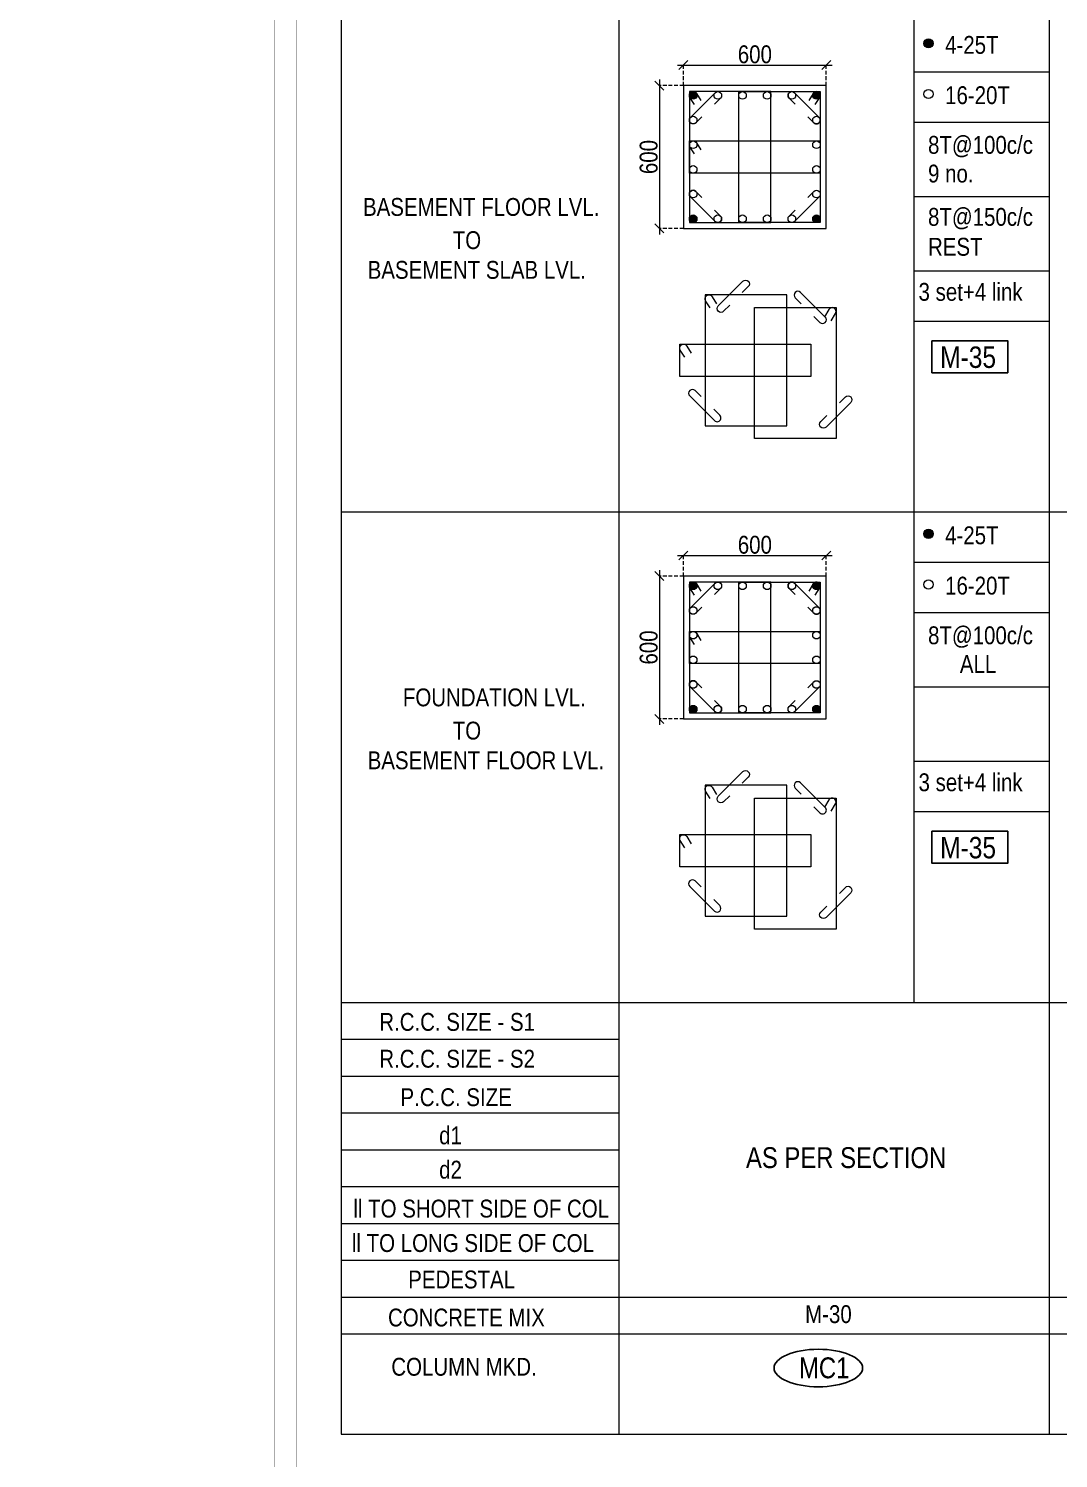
# Model space of a CAD drawing. Header units: millimetres. Extents: x 1112055 to 3390982, y -148532 to 766891.
# Drawn here: x 2082665 to 2099967, y 138977 to 162999 of the extents above; entities that cross this region are included whole.
import ezdxf
from ezdxf.enums import TextEntityAlignment as Align

# ---------------------------------------------------------------- set-up
doc = ezdxf.new("R2010")
doc.units = ezdxf.units.MM
doc.header["$PDMODE"] = 35
doc.header["$PDSIZE"] = -25
doc.linetypes.add('DASHED2', pattern=[0.375, 0.25, -0.125])
doc.linetypes.add('Hidden', pattern=[9.525, 6.35, -3.175])
for name, color, linetype, lineweight in [('B COL. SIZE DIM', 220, 'Continuous', 25), ('B COLSCH', 204, 'Continuous', 20), ('B COLUMN', 1, 'Hidden', 9), ('B STEEL', 34, 'Continuous', 15), ('B TITLE BLOCK', 250, 'Continuous', 0)]:
    doc.layers.add(name, color=color, linetype=linetype, lineweight=lineweight)
doc.layers.add('B TEXT', color=7, linetype='Continuous')
doc.layers.add('TEXT', color=7, linetype='Continuous')
doc.styles.add('dim inside', font='romans.shx', dxfattribs={"width": 0.8, "height": 125})
doc.styles.add('SWINC', font='swissc.ttf')
doc.dimstyles.new('dim inside', dxfattribs={"dimtxt": 125, "dimasz": 100, "dimexe": 0, "dimexo": 0, "dimgap": 10, "dimtad": 0, "dimdec": 0, "dimzin": 0, "dimdsep": 46, "dimtxsty": 'dim inside', "dimblk": 'SMALL', "dimcen": 0.09, "dimadec": 0, "dimazin": 0, "dimtfac": 1, "dimtdec": 0, "dimtofl": 0, "dimtmove": 0, "dimatfit": 3, "dimfxl": 1, "dimtolj": 1, "dimtzin": 0, "dimarcsym": 2})

# ---------------------------------------------------------------- blocks, each defined once
blk = doc.blocks.new('_Oblique')
at = {"color": 0, "linetype": 'ByBlock', "lineweight": -2}
blk.add_line((-0.5, -0.5), (0.5, 0.5), dxfattribs=at)
blk = doc.blocks.new('*D311')
at = {"layer": 'B COL. SIZE DIM', "color": 250, "lineweight": 9, "ltscale": 250, "transparency": 16777216}
blk.add_line((2093567, 154146), (2096167, 154146), dxfattribs=at)
at = {"layer": 'B COL. SIZE DIM', "color": 250, "linetype": 'DASHED2', "lineweight": 9, "ltscale": 250, "transparency": 16777216}
for p, q in [((2093667, 153801), (2093667, 154146)), ((2096067, 153801), (2096067, 154146))]:
    blk.add_line(p, q, dxfattribs=at)
at = {"layer": 'Defpoints', "color": 0, "ltscale": 250, "transparency": 16777216}
for p in [(2096067, 154146), (2093667, 153801), (2096067, 153801)]:
    blk.add_point(p, dxfattribs=at)
at = {"layer": 'B COL. SIZE DIM', "color": 250, "lineweight": 9, "ltscale": 250, "transparency": 16777216, "xscale": 150, "yscale": 150, "zscale": 150, "rotation": 180}
blk.add_blockref('_Oblique', (2093667, 154146), dxfattribs=at)
at = {"layer": 'B COL. SIZE DIM', "color": 250, "lineweight": 9, "ltscale": 250, "transparency": 16777216, "xscale": 150, "yscale": 150, "zscale": 150}
blk.add_blockref('_Oblique', (2096067, 154146), dxfattribs=at)
at = {"layer": 'B COL. SIZE DIM', "color": 6, "ltscale": 250, "transparency": 16777216, "insert": (2094867, 154325), "char_height": 300, "attachment_point": 5, "style": 'SWINC'}
blk.add_mtext('\\A1;600', dxfattribs=at)
blk = doc.blocks.new('*D312')
at = {"layer": 'B COL. SIZE DIM', "color": 250, "lineweight": 9, "ltscale": 250, "transparency": 16777216}
blk.add_line((2093263, 153901), (2093263, 151301), dxfattribs=at)
at = {"layer": 'B COL. SIZE DIM', "color": 250, "linetype": 'DASHED2', "lineweight": 9, "ltscale": 250, "transparency": 16777216}
for p, q in [((2093667, 153801), (2093263, 153801)), ((2093667, 151401), (2093263, 151401))]:
    blk.add_line(p, q, dxfattribs=at)
at = {"layer": 'Defpoints', "color": 0, "ltscale": 250, "transparency": 16777216}
for p in [(2093667, 153801), (2093263, 151401), (2093667, 151401)]:
    blk.add_point(p, dxfattribs=at)
at = {"layer": 'B COL. SIZE DIM', "color": 250, "lineweight": 9, "ltscale": 250, "transparency": 16777216, "xscale": 150, "yscale": 150, "zscale": 150}
for p, rotation in [((2093263, 153801), 90), ((2093263, 151401), 270)]:
    blk.add_blockref('_Oblique', p, dxfattribs=dict(at, rotation=rotation))
at = {"layer": 'B COL. SIZE DIM', "color": 6, "ltscale": 250, "transparency": 16777216, "insert": (2093084, 152601), "char_height": 300, "attachment_point": 5, "rotation": 90, "style": 'SWINC'}
blk.add_mtext('\\A1;600', dxfattribs=at)
blk = doc.blocks.new('*D313')
at = {"layer": 'B COL. SIZE DIM', "color": 250, "lineweight": 9, "ltscale": 250, "transparency": 16777216}
blk.add_line((2093567, 162386), (2096167, 162386), dxfattribs=at)
at = {"layer": 'B COL. SIZE DIM', "color": 250, "linetype": 'DASHED2', "lineweight": 9, "ltscale": 250, "transparency": 16777216}
for p, q in [((2093667, 162041), (2093667, 162386)), ((2096067, 162041), (2096067, 162386))]:
    blk.add_line(p, q, dxfattribs=at)
at = {"layer": 'Defpoints', "color": 0, "ltscale": 250, "transparency": 16777216}
for p in [(2096067, 162386), (2093667, 162041), (2096067, 162041)]:
    blk.add_point(p, dxfattribs=at)
at = {"layer": 'B COL. SIZE DIM', "color": 250, "lineweight": 9, "ltscale": 250, "transparency": 16777216, "xscale": 150, "yscale": 150, "zscale": 150, "rotation": 180}
blk.add_blockref('_Oblique', (2093667, 162386), dxfattribs=at)
at = {"layer": 'B COL. SIZE DIM', "color": 250, "lineweight": 9, "ltscale": 250, "transparency": 16777216, "xscale": 150, "yscale": 150, "zscale": 150}
blk.add_blockref('_Oblique', (2096067, 162386), dxfattribs=at)
at = {"layer": 'B COL. SIZE DIM', "color": 6, "ltscale": 250, "transparency": 16777216, "insert": (2094867, 162565), "char_height": 300, "attachment_point": 5, "style": 'SWINC'}
blk.add_mtext('\\A1;600', dxfattribs=at)
blk = doc.blocks.new('*D314')
at = {"layer": 'B COL. SIZE DIM', "color": 250, "lineweight": 9, "ltscale": 250, "transparency": 16777216}
blk.add_line((2093263, 162141), (2093263, 159541), dxfattribs=at)
at = {"layer": 'B COL. SIZE DIM', "color": 250, "linetype": 'DASHED2', "lineweight": 9, "ltscale": 250, "transparency": 16777216}
for p, q in [((2093667, 162041), (2093263, 162041)), ((2093667, 159641), (2093263, 159641))]:
    blk.add_line(p, q, dxfattribs=at)
at = {"layer": 'Defpoints', "color": 0, "ltscale": 250, "transparency": 16777216}
for p in [(2093667, 162041), (2093263, 159641), (2093667, 159641)]:
    blk.add_point(p, dxfattribs=at)
at = {"layer": 'B COL. SIZE DIM', "color": 250, "lineweight": 9, "ltscale": 250, "transparency": 16777216, "xscale": 150, "yscale": 150, "zscale": 150}
for p, rotation in [((2093263, 162041), 90), ((2093263, 159641), 270)]:
    blk.add_blockref('_Oblique', p, dxfattribs=dict(at, rotation=rotation))
at = {"layer": 'B COL. SIZE DIM', "color": 6, "ltscale": 250, "transparency": 16777216, "insert": (2093084, 160841), "char_height": 300, "attachment_point": 5, "rotation": 90, "style": 'SWINC'}
blk.add_mtext('\\A1;600', dxfattribs=at)

msp = doc.modelspace()

# ---------------------------------------------------------------- hatches: boundary and pattern name
at = {"layer": 'B STEEL', "lineweight": 9, "ltscale": 0.5}
h = msp.add_hatch(color=34, dxfattribs=at)
edge = h.paths.add_edge_path()
edge.add_arc((2097785, 162749.8), 76.8, 0, 360)
h = msp.add_hatch(color=34, dxfattribs=at)
edge = h.paths.add_edge_path()
edge.add_arc((2093830.6, 161876.6), 64, 0, 360)
h = msp.add_hatch(color=34, dxfattribs=at)
edge = h.paths.add_edge_path()
edge.add_arc((2095902.6, 161876.6), 64, 180, 540, ccw=False)
h = msp.add_hatch(color=34, dxfattribs=at)
edge = h.paths.add_edge_path()
edge.add_arc((2093830.6, 159804.6), 64, 0, 360, ccw=False)
h = msp.add_hatch(color=34, dxfattribs=at)
edge = h.paths.add_edge_path()
edge.add_arc((2095902.6, 159804.6), 64, -180, 180)
h = msp.add_hatch(color=34, dxfattribs=at)
edge = h.paths.add_edge_path()
edge.add_arc((2097785, 154509.9), 76.8, 0, 360)
h = msp.add_hatch(color=34, dxfattribs=at)
edge = h.paths.add_edge_path()
edge.add_arc((2093830.6, 153636.7), 64, 0, 360)
h = msp.add_hatch(color=34, dxfattribs=at)
edge = h.paths.add_edge_path()
edge.add_arc((2095902.6, 153636.7), 64, 180, 540, ccw=False)
h = msp.add_hatch(color=34, dxfattribs=at)
edge = h.paths.add_edge_path()
edge.add_arc((2093830.6, 151564.8), 64, 0, 360, ccw=False)
h = msp.add_hatch(color=34, dxfattribs=at)
edge = h.paths.add_edge_path()
edge.add_arc((2095902.6, 151564.8), 64, -180, 180)

# ---------------------------------------------------------------- linework, layer by layer
at = {"layer": 'B COLSCH', "color": 250, "lineweight": 0}
for p, q in [((2087919, 197396.5), (2087919, 139385.8)), ((2092579.5, 196077.4), (2092579.5, 139385.8)), ((2097538.7, 196077.4), (2097538.7, 146638.4)), ((2099813.1, 196077.4), (2099813.1, 139385.8)), ((2097538.7, 162273.1), (2099813.1, 162273.1)), ((2097538.7, 161428.1), (2099813.1, 161428.1)), ((2097538.7, 160178.3), (2099813.1, 160178.3)), ((2097538.7, 158928.5), (2099813.1, 158928.5)), ((2097538.7, 158083.5), (2099813.1, 158083.5)), ((2087919, 154878.2), (2215549.8, 154878.2)), ((2097538.7, 154033.2), (2099813.1, 154033.2)), ((2097538.7, 153188.2), (2099813.1, 153188.2)), ((2097538.7, 151938.5), (2099813.1, 151938.5)), ((2097538.7, 150688.7), (2099813.1, 150688.7)), ((2097538.7, 149843.7), (2099813.1, 149843.7)), ((2087919, 146638.4), (2215549.8, 146638.4)), ((2087919, 146019.5), (2092579.5, 146019.5)), ((2087919, 145400.7), (2092579.5, 145400.7)), ((2087919, 144781.8), (2092579.5, 144781.8)), ((2087919, 144162.9), (2092579.5, 144162.9)), ((2087919, 143544.1), (2092579.5, 143544.1)), ((2087919, 142925.2), (2092579.5, 142925.2)), ((2087919, 142306.3), (2092579.5, 142306.3)), ((2087919, 141687.5), (2215549.8, 141687.5)), ((2087919, 141068.6), (2215549.8, 141068.6)), ((2087919, 139385.8), (2215549.8, 139385.8))]:
    msp.add_line(p, q, dxfattribs=at)
at = {"layer": 'B COLUMN', "color": 1, "linetype": 'ByBlock', "lineweight": 20}
for points in [[(2093666.6, 159640.6), (2096066.6, 159640.6), (2096066.6, 162040.6), (2093666.6, 162040.6)], [(2093666.6, 151400.8), (2096066.6, 151400.8), (2096066.6, 153800.8), (2093666.6, 153800.8)]]:
    msp.add_lwpolyline(points, close=True, dxfattribs=at)
at = {"layer": 'B STEEL', "color": 34, "lineweight": 9, "ltscale": 0.5}
for points in [[(2093766.6, 159740.6), (2095137.8, 159740.6), (2095137.8, 161940.6), (2093766.6, 161940.6)], [(2095966.6, 159740.6), (2094595.4, 159740.6), (2094595.4, 161940.6), (2095966.6, 161940.6)], [(2093766.6, 161111.8), (2095966.6, 161111.8), (2095966.6, 160569.4), (2093766.6, 160569.4)], [(2094030.6, 156325), (2095401.8, 156325), (2095401.8, 158525), (2094030.6, 158525)], [(2096230.6, 156110.4), (2094859.4, 156110.4), (2094859.4, 158310.4), (2096230.6, 158310.4)], [(2093604.7, 157696.2), (2095804.7, 157696.2), (2095804.7, 157153.8), (2093604.7, 157153.8)], [(2093766.6, 151500.8), (2095137.8, 151500.8), (2095137.8, 153700.8), (2093766.6, 153700.8)], [(2095966.6, 151500.8), (2094595.4, 151500.8), (2094595.4, 153700.8), (2095966.6, 153700.8)], [(2093766.6, 152872), (2095966.6, 152872), (2095966.6, 152329.5), (2093766.6, 152329.5)], [(2094030.6, 148085.2), (2095401.8, 148085.2), (2095401.8, 150285.2), (2094030.6, 150285.2)], [(2096230.6, 147870.6), (2094859.4, 147870.6), (2094859.4, 150070.6), (2096230.6, 150070.6)], [(2093604.7, 149456.4), (2095804.7, 149456.4), (2095804.7, 148914), (2093604.7, 148914)]]:
    msp.add_lwpolyline(points, close=True, dxfattribs=at)
for points in [[(2093850.9, 161721.5), (2093776.1, 161843, -1), (2093885.2, 161910.1), (2093959.9, 161788.7)], [(2093976.8, 161517.8), (2093875.9, 161416.9, -1), (2093785.4, 161507.5), (2094199.8, 161921.8, -1), (2094290.3, 161831.3), (2094189.4, 161730.4)], [(2095756.5, 161517.8), (2095857.3, 161416.9, 1), (2095947.9, 161507.5), (2095533.5, 161921.8, 1), (2095442.9, 161831.3), (2095543.8, 161730.4)], [(2095882.4, 161721.5), (2095957.1, 161843, 1), (2095848.1, 161910.1), (2095773.3, 161788.7)], [(2093850.9, 160892.8), (2093776.1, 161014.2, -1), (2093885.2, 161081.4), (2093959.9, 160959.9)], [(2093976.8, 160163.4), (2093875.9, 160264.3, 1), (2093785.4, 160173.7), (2094199.8, 159759.4, 1), (2094290.3, 159849.9), (2094189.4, 159950.8)], [(2095756.5, 160163.4), (2095857.3, 160264.3, -1), (2095947.9, 160173.7), (2095533.5, 159759.4, -1), (2095442.9, 159849.9), (2095543.8, 159950.8)], [(2094443.7, 158350.4), (2094342.8, 158249.6, -1), (2094252.3, 158340.1), (2094666.7, 158754.5, -1), (2094757.2, 158664), (2094656.4, 158563.1)], [(2095858.3, 158162.9), (2095959.2, 158062.1, 1), (2096049.7, 158152.6), (2095635.3, 158567, 1), (2095544.8, 158476.5), (2095645.7, 158375.6)], [(2094114.9, 158306), (2094040.1, 158427.4, -1), (2094149.2, 158494.6), (2094223.9, 158373.1)], [(2096146.4, 158091.4), (2096221.1, 158212.9, 1), (2096112.1, 158280), (2096037.3, 158158.5)], [(2093689, 157477.2), (2093614.2, 157598.7, -1), (2093723.2, 157665.8), (2093798, 157544.3)], [(2093964.6, 156816.8), (2093863.7, 156917.7, 1), (2093773.2, 156827.1), (2094187.6, 156412.7, 1), (2094278.1, 156503.3), (2094177.2, 156604.1)], [(2096286.9, 156708.9), (2096387.7, 156809.8, -1), (2096478.3, 156719.2), (2096063.9, 156304.8, -1), (2095973.3, 156395.4), (2096074.2, 156496.2)], [(2093850.9, 153481.7), (2093776.1, 153603.2, -1), (2093885.2, 153670.3), (2093959.9, 153548.8)], [(2093976.8, 153277.9), (2093875.9, 153177.1, -1), (2093785.4, 153267.6), (2094199.8, 153682, -1), (2094290.3, 153591.5), (2094189.4, 153490.6)], [(2095756.5, 153277.9), (2095857.3, 153177.1, 1), (2095947.9, 153267.6), (2095533.5, 153682, 1), (2095442.9, 153591.5), (2095543.8, 153490.6)], [(2095882.4, 153481.7), (2095957.1, 153603.2, 1), (2095848.1, 153670.3), (2095773.3, 153548.8)], [(2093850.9, 152652.9), (2093776.1, 152774.4, -1), (2093885.2, 152841.5), (2093959.9, 152720)], [(2093976.8, 151923.6), (2093875.9, 152024.4, 1), (2093785.4, 151933.9), (2094199.8, 151519.5, 1), (2094290.3, 151610), (2094189.4, 151710.9)], [(2095756.5, 151923.6), (2095857.3, 152024.4, -1), (2095947.9, 151933.9), (2095533.5, 151519.5, -1), (2095442.9, 151610), (2095543.8, 151710.9)], [(2094443.7, 150110.6), (2094342.8, 150009.7, -1), (2094252.3, 150100.3), (2094666.7, 150514.7, -1), (2094757.2, 150424.1), (2094656.4, 150323.3)], [(2094114.9, 150066.1), (2094040.1, 150187.6, -1), (2094149.2, 150254.7), (2094223.9, 150133.2)], [(2095858.3, 149923.1), (2095959.2, 149822.2, 1), (2096049.7, 149912.8), (2095635.3, 150327.2, 1), (2095544.8, 150236.6), (2095645.7, 150135.7)], [(2096146.4, 149851.5), (2096221.1, 149973, 1), (2096112.1, 150040.1), (2096037.3, 149918.6)], [(2093689, 149237.3), (2093614.2, 149358.8, -1), (2093723.2, 149425.9), (2093798, 149304.4)], [(2093964.6, 148577), (2093863.7, 148677.8, 1), (2093773.2, 148587.3), (2094187.6, 148172.9, 1), (2094278.1, 148263.4), (2094177.2, 148364.3)], [(2096286.9, 148469), (2096387.7, 148569.9, -1), (2096478.3, 148479.4), (2096063.9, 148065, -1), (2095973.3, 148155.5), (2096074.2, 148256.4)]]:
    msp.add_lwpolyline(points, format="xyb", dxfattribs=at)
for centre, radius in [((2097785, 162749.8), 76.8), ((2093830.6, 161876.6), 64), ((2094245, 161876.6), 64), ((2094659.4, 161876.6), 64), ((2095073.8, 161876.6), 64), ((2095488.2, 161876.6), 64), ((2095902.6, 161876.6), 64), ((2097785, 161899.5), 76.8), ((2093830.6, 161462.2), 64), ((2095902.6, 161462.2), 64), ((2093830.6, 161047.8), 64), ((2095902.6, 161047.8), 64), ((2093830.6, 160633.4), 64), ((2095902.6, 160633.4), 64), ((2093830.6, 160219), 64), ((2095902.6, 160219), 64), ((2093830.6, 159804.6), 64), ((2094245, 159804.6), 64), ((2094659.4, 159804.6), 64), ((2095073.8, 159804.6), 64), ((2095488.2, 159804.6), 64), ((2095902.6, 159804.6), 64), ((2097785, 154509.9), 76.8), ((2093830.6, 153636.7), 64), ((2094245, 153636.7), 64), ((2094659.4, 153636.7), 64), ((2095073.8, 153636.7), 64), ((2095488.2, 153636.7), 64), ((2095902.6, 153636.7), 64), ((2097785, 153659.6), 76.8), ((2093830.6, 153222.3), 64), ((2095902.6, 153222.3), 64), ((2093830.6, 152808), 64), ((2095902.6, 152808), 64), ((2093830.6, 152393.6), 64), ((2095902.6, 152393.6), 64), ((2093830.6, 151979.2), 64), ((2095902.6, 151979.2), 64), ((2093830.6, 151564.8), 64), ((2094245, 151564.8), 64), ((2094659.4, 151564.8), 64), ((2095073.8, 151564.8), 64), ((2095488.2, 151564.8), 64), ((2095902.6, 151564.8), 64)]:
    msp.add_circle(centre, radius, dxfattribs=at)
at = {"layer": 'B TEXT', "color": 1}
for points in [[(2097842.4, 157754.5), (2099117, 157754.5), (2099117, 157216.5), (2097842.4, 157216.5)], [(2097842.4, 149514.7), (2099117, 149514.7), (2099117, 148976.7), (2097842.4, 148976.7)]]:
    msp.add_lwpolyline(points, close=True, dxfattribs=at)
at = {"layer": 'B TEXT', "color": 250, "extrusion": (0, 0, -1)}
msp.add_ellipse((2095933.3, 140495.5), major_axis=(-743.4, 0), ratio=0.4237999, dxfattribs=at)
at = {"layer": 'B TITLE BLOCK', "color": 1, "const_width": 8.39}
msp.add_lwpolyline([(2086797.8, 198794.8), (2086797.8, 122115.7), (2227726.9, 122115.7), (2227726.9, 198794.8)], close=True, dxfattribs=at)
at = {"layer": 'B TITLE BLOCK', "color": 250, "lineweight": 0, "const_width": 8.39}
msp.add_lwpolyline([(2087171.5, 198421.1), (2087171.5, 122489.4), (2227353.1, 122489.4), (2227353.1, 198421.1)], close=True, dxfattribs=at)

# ---------------------------------------------------------------- texts
at = {"layer": 'B TEXT', "style": 'SWINC'}
for s, p in [('4-25T', (2098063.5, 162575.2)), ('16-20T', (2098063.5, 161730.2)), ('8T@100c/c', (2097776.6, 160895.4)), ('9 no.', (2097776.6, 160413.6)), ('8T@150c/c', (2097776.6, 159685.5)), ('REST', (2097776.6, 159183.1)), ('3 set+4 link', (2097616.9, 158426.1)), ('4-25T', (2098063.5, 154335.4)), ('16-20T', (2098063.5, 153490.4)), ('8T@100c/c', (2097776.6, 152655.5)), ('ALL', (2098311.3, 152173.7)), ('3 set+4 link', (2097616.9, 150186.2))]:
    msp.add_text(s, height=300, dxfattribs=at).set_placement(p)
at = {"layer": 'B TEXT', "color": 1, "style": 'SWINC'}
for s, height, p in [('BASEMENT FLOOR LVL.', 300, (2088283.9, 159762.5)), ('TO', 300, (2089790.9, 159204.4)), ('BASEMENT SLAB LVL.', 300, (2088361.9, 158705.2)), ('M-35', 360, (2097979.7, 157190)), ('FOUNDATION LVL.', 300, (2088953.4, 151522.6)), ('TO', 300, (2089790.9, 150964.6)), ('BASEMENT FLOOR LVL.', 300, (2088361.9, 150465.3)), ('M-35', 360, (2097979.7, 148950.1))]:
    msp.add_text(s, height=height, dxfattribs=at).set_placement(p, align=Align.BOTTOM_LEFT)
at = {"layer": 'B TEXT', "color": 6, "style": 'SWINC'}
for s, p in [('AS PER SECTION', (2094717.6, 143855.3)), ('MC1', (2095608.7, 140323.4))]:
    msp.add_text(s, height=350, dxfattribs=at).set_placement(p)
at = {"layer": 'B TEXT', "style": 'SWINC'}
msp.add_text('M-30', height=300, dxfattribs=at).set_placement((2095711.6, 141160.9), align=Align.BOTTOM_LEFT)
at = {"layer": 'B TEXT', "color": 1, "style": 'SWINC'}
msp.add_text('COLUMN MKD.', height=300, dxfattribs=at).set_placement((2088759.3, 140366.2))
at = {"layer": 'B TITLE BLOCK', "color": 251, "attachment_point": 2, "style": 'SWINC'}
for width, heights, insert, char_height in [(582591.087, [81948.1], (2303667.7, 156603.8), 222.806), (758153.186, [106642.9], (2454574, 147468), 289.947)]:
    msp.add_mtext_dynamic_manual_height_columns('\\pxsm1,qj;{\\fBankGothic Lt BT|b0|i0|c0|p34;BHOOMI\\P\\ps*,q*;\\fGost|b0|i0|c0|p2;\\H0.8x;- CONSULTANTS -\\C1; }', width=width, gutter_width=0, heights=heights, dxfattribs=dict(at, insert=insert, char_height=char_height))
at = {"layer": 'TEXT', "color": 1, "style": 'SWINC'}
for s, p in [('R.C.C. SIZE - S1', (2088556.9, 146070.6)), ('R.C.C. SIZE - S2', (2088556.9, 145451.7)), ('P.C.C. SIZE', (2088912.5, 144805.6)), ('d1', (2089562.3, 144164.2)), ('d2', (2089562.3, 143587.9)), ('ll TO SHORT SIDE OF COL', (2088121.4, 142934.1)), ('ll TO LONG SIDE OF COL', (2088096.3, 142355.3)), ('CONCRETE MIX', (2088704.1, 141103.6))]:
    msp.add_text(s, height=300, dxfattribs=at).set_placement(p, align=Align.BOTTOM_LEFT)
msp.add_text('PEDESTAL', height=300, dxfattribs=at).set_placement((2089042.9, 141832.8))

# ---------------------------------------------------------------- dimensions: what is measured, and where the dimension line sits
at = {"layer": 'B COL. SIZE DIM', "color": 250, "ltscale": 250}
for base, p1, p2, picture, middle in [((2096066.6, 162385.5), (2093666.6, 162040.6), (2096066.6, 162040.6), '*D313', (2094866.6, 162564.5)), ((2096066.6, 154145.7), (2093666.6, 153800.8), (2096066.6, 153800.8), '*D311', (2094866.6, 154324.7))]:
    dim = msp.add_linear_dim(base=base, p1=p1, p2=p2, dimstyle='dim inside', override={"dimtxt": 300, "dimasz": 150, "dimgap": 25, "dimtad": 3, "dimlfac": 0.25, "dimtxsty": 'SWINC', "dimblk1": 'Oblique', "dimblk2": 'Oblique', "dimsah": 1, "dimdle": 100, "dimclrd": 250, "dimclre": 250, "dimclrt": 6, "dimfxl": 1000, "dimlwd": 9, "dimlwe": 9}, dxfattribs=at)
    dim.commit()
    dim.dimension.update_dxf_attribs({"geometry": picture, "text_midpoint": middle})
for base, p1, p2, picture, middle in [((2093262.7, 159640.6), (2093666.6, 162040.6), (2093666.6, 159640.6), '*D314', (2093083.7, 160840.6)), ((2093262.7, 151400.8), (2093666.6, 153800.8), (2093666.6, 151400.8), '*D312', (2093083.7, 152600.8))]:
    dim = msp.add_linear_dim(base=base, p1=p1, p2=p2, angle=90, dimstyle='dim inside', override={"dimtxt": 300, "dimasz": 150, "dimgap": 25, "dimtad": 3, "dimlfac": 0.25, "dimtxsty": 'SWINC', "dimblk1": 'Oblique', "dimblk2": 'Oblique', "dimsah": 1, "dimdle": 100, "dimclrd": 250, "dimclre": 250, "dimclrt": 6, "dimfxl": 1000, "dimlwd": 9, "dimlwe": 9}, dxfattribs=at)
    dim.commit()
    dim.dimension.update_dxf_attribs({"geometry": picture, "text_midpoint": middle})

doc.saveas('drawing.dxf')
